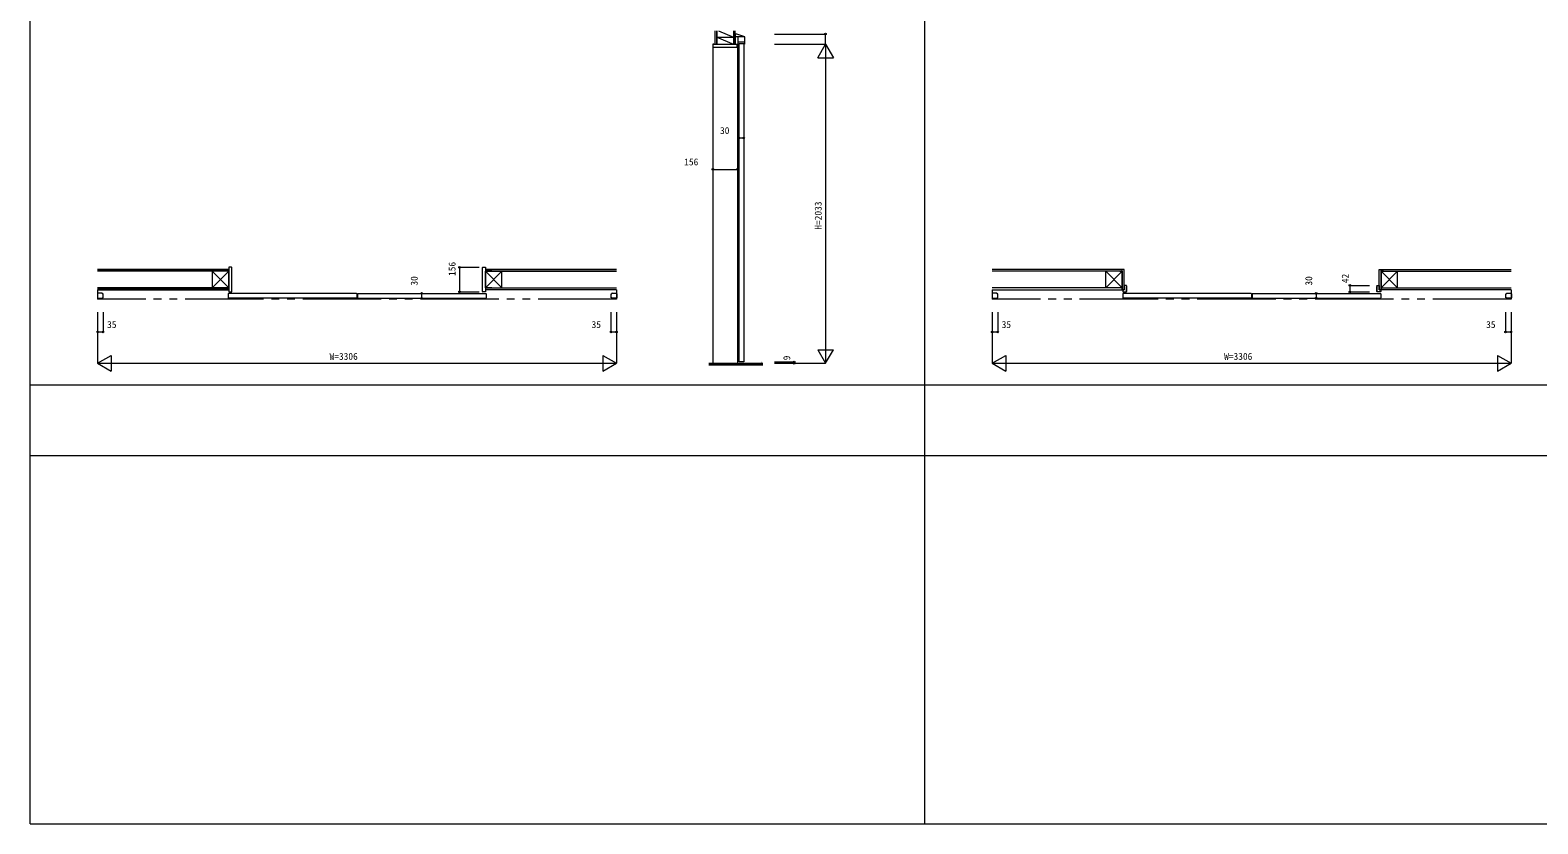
# Model space of a CAD drawing. Units: millimetres, scale not verified. Extents: x -14341 to 14341, y -10000 to 10000.
# Drawn here: x -14341 to -4734, y -10000 to -4943 of the extents above; entities that cross this region are included whole.
import ezdxf
from ezdxf.enums import TextEntityAlignment as Align

# ---------------------------------------------------------------- set-up
doc = ezdxf.new("R2010")
doc.units = ezdxf.units.MM
doc.header["$LTSCALE"] = 50
doc.linetypes.add('USER2', pattern=[15, 10, -1, 1, -1, 1, -1])
for name, color, linetype, lineweight in [('0-1_YKK_F1', 7, 'Continuous', 18), ('0-3_YKK_N1', 2, 'Continuous', 18), ('0-4_YKK_B1', 4, 'Continuous', 18), ('0-5_YKK_Z1', 7, 'Continuous', 18), ('0-6_YKK_C1', 4, 'Continuous', 18)]:
    doc.layers.add(name, color=color, linetype=linetype, lineweight=lineweight)
doc.styles.add('ＭＳ ゴシック', font='')
doc.styles.get('ＭＳ ゴシック').set_extended_font_data('MS Gothic')

msp = doc.modelspace()

# ---------------------------------------------------------------- linework, layer by layer
at = {"layer": '0-1_YKK_F1'}
for p, q in [((-14340.51, -10000), (-14340.51, 10000)), ((-8640.51, -10000), (-8640.51, 9500)), ((-14340.51, -7202.5), (14159.49, -7202.5)), ((-14340.51, -7652.5), (14159.49, -7652.5)), ((-14340.51, -10000), (14340.51, -10000))]:
    msp.add_line(p, q, dxfattribs=at)
at = {"layer": '0-3_YKK_N1'}
for p, q in [((-9597.51, -4967.5), (-9272.51, -4967.5)), ((-9272.51, -5032.5), (-9272.51, -4967.5)), ((-9597.51, -5032.5), (-9272.51, -5032.5)), ((-9322.51, -5119.1), (-9272.51, -5032.5)), ((-9272.51, -5032.5), (-9222.51, -5119.1)), ((-9272.51, -5032.5), (-9272.51, -7065.5)), ((-9322.51, -5119.1), (-9222.51, -5119.1)), ((-9823.84, -5629.55), (-9793.84, -5629.55)), ((-9990.34, -5829.55), (-9834.34, -5829.55)), ((-11605.08, -6453.8), (-11480.08, -6453.8)), ((-11605.08, -6453.8), (-11605.08, -6609.8)), ((-11846.61, -6620.3), (-11846.61, -6650.3)), ((-11605.08, -6609.8), (-11480.08, -6609.8)), ((-6146.61, -6620.3), (-6146.61, -6650.3)), ((-5931.69, -6568.8), (-5931.69, -6610.8)), ((-5931.69, -6568.8), (-5806.69, -6568.8)), ((-5931.69, -6610.8), (-5806.69, -6610.8)), ((-13910.69, -6740.5), (-13910.69, -7065.5)), ((-13875.69, -6740.5), (-13875.69, -6865.5)), ((-10604.69, -6740.5), (-10604.69, -7065.5)), ((-8210.69, -6740.5), (-8210.69, -7065.5)), ((-8175.69, -6740.5), (-8175.69, -6865.5)), ((-4904.69, -6740.5), (-4904.69, -7065.5)), ((-13910.69, -6865.5), (-13875.69, -6865.5)), ((-8210.69, -6865.5), (-8175.69, -6865.5)), ((-9322.51, -6978.9), (-9222.51, -6978.9)), ((-9322.51, -6978.9), (-9272.51, -7065.5)), ((-9272.51, -7065.5), (-9222.51, -6978.9)), ((-13910.69, -7065.5), (-13824.09, -7015.5)), ((-13910.69, -7065.5), (-13824.09, -7115.5)), ((-13910.69, -7065.5), (-10604.69, -7065.5)), ((-13824.09, -7015.5), (-13824.09, -7115.5)), ((-10691.29, -7015.5), (-10691.29, -7115.5)), ((-10691.29, -7015.5), (-10604.69, -7065.5)), ((-10691.29, -7115.5), (-10604.69, -7065.5)), ((-9597.51, -7065.5), (-9272.51, -7065.5)), ((-8210.69, -7065.5), (-8124.09, -7015.5)), ((-8210.69, -7065.5), (-8124.09, -7115.5)), ((-8210.69, -7065.5), (-4904.69, -7065.5)), ((-8124.09, -7015.5), (-8124.09, -7115.5)), ((-4991.29, -7015.5), (-4991.29, -7115.5)), ((-4991.29, -7015.5), (-4904.69, -7065.5)), ((-4991.29, -7115.5), (-4904.69, -7065.5))]:
    msp.add_line(p, q, dxfattribs=at)
for points in [[(-10639.69, -6740.5), (-10639.69, -6865.5), (-10604.69, -6865.5)], [(-4939.69, -6740.5), (-4939.69, -6865.5), (-4904.69, -6865.5)], [(-9597.51, -7056.5), (-9472.51, -7056.5), (-9472.51, -7065.5)]]:
    msp.add_lwpolyline(points, dxfattribs=at)
for centre in [(-9272.51, -4967.5), (-9823.84, -5629.55), (-9793.84, -5629.55), (-9990.34, -5829.55), (-9834.34, -5829.55), (-11605.08, -6453.8), (-11846.61, -6620.3), (-11605.08, -6609.8), (-6146.61, -6620.3), (-5931.69, -6568.8), (-5931.69, -6610.8), (-11846.61, -6650.3), (-6146.61, -6650.3), (-13910.69, -6865.5), (-13875.69, -6865.5), (-10639.69, -6865.5), (-10604.69, -6865.5), (-8210.69, -6865.5), (-8175.69, -6865.5), (-4939.69, -6865.5), (-4904.69, -6865.5), (-9472.51, -7056.5), (-9472.51, -7065.5)]:
    msp.add_circle(centre, 5, dxfattribs=at)
at = {"layer": '0-4_YKK_B1'}
for p, q in [((-13055.19, -6607.8), (-13055.19, -6455.8)), ((-11459.19, -6607.8), (-11459.19, -6455.8)), ((-13911.69, -6622.3), (-13911.69, -6648.31)), ((-13881.69, -6619.3), (-13908.7, -6619.3)), ((-13875.69, -6623.3), (-13881.03, -6623.3)), ((-13879.69, -6623.3), (-13879.69, -6621.3)), ((-13875.69, -6647.3), (-13875.69, -6622.3)), ((-13079.19, -6622.3), (-13077.19, -6620.3)), ((-13079.19, -6622.3), (-13079.19, -6648.3)), ((-12261.19, -6620.3), (-13077.19, -6620.3)), ((-12261.19, -6620.3), (-12259.19, -6622.3)), ((-12259.19, -6622.3), (-12259.19, -6648.3)), ((-12255.19, -6622.3), (-12253.19, -6620.3)), ((-12255.19, -6622.3), (-12255.19, -6648.3)), ((-12253.19, -6620.3), (-11437.19, -6620.3)), ((-11437.19, -6620.3), (-11435.19, -6622.3)), ((-11435.19, -6622.3), (-11435.19, -6648.3)), ((-10638.69, -6647.3), (-10638.69, -6623.3)), ((-10638.69, -6623.3), (-10633.35, -6623.3)), ((-10634.69, -6623.3), (-10634.69, -6621.3)), ((-10632.69, -6619.3), (-10605.69, -6619.3)), ((-10602.69, -6622.3), (-10602.69, -6648.31)), ((-8211.69, -6622.3), (-8211.69, -6648.31)), ((-8181.69, -6619.3), (-8208.69, -6619.3)), ((-8175.69, -6623.3), (-8181.03, -6623.3)), ((-8179.69, -6623.3), (-8179.69, -6621.3)), ((-8175.69, -6647.3), (-8175.69, -6622.3)), ((-7379.19, -6622.3), (-7377.19, -6620.3)), ((-7379.19, -6622.3), (-7379.19, -6648.3)), ((-7377.19, -6610.8), (-7357.19, -6610.8)), ((-6561.19, -6620.3), (-7377.19, -6620.3)), ((-7357.19, -6568.8), (-7369.19, -6568.8)), ((-7355.19, -6576.3), (-7355.19, -6570.8)), ((-7355.19, -6571.3), (-7355.19, -6608.3)), ((-7355.19, -6608.8), (-7355.19, -6581.3)), ((-6561.19, -6620.3), (-6559.19, -6622.3)), ((-6559.19, -6622.3), (-6559.19, -6648.3)), ((-6555.19, -6622.3), (-6553.19, -6620.3)), ((-6555.19, -6622.3), (-6555.19, -6648.3)), ((-6553.19, -6620.3), (-5737.19, -6620.3)), ((-5759.19, -6576.3), (-5759.19, -6570.8)), ((-5759.19, -6571.3), (-5759.19, -6608.3)), ((-5759.19, -6608.8), (-5759.19, -6581.3)), ((-5757.19, -6568.8), (-5745.19, -6568.8)), ((-5737.19, -6610.8), (-5757.19, -6610.8)), ((-5737.19, -6620.3), (-5735.19, -6622.3)), ((-5735.19, -6622.3), (-5735.19, -6648.3)), ((-4938.69, -6647.3), (-4938.69, -6623.3)), ((-4938.69, -6623.3), (-4933.35, -6623.3)), ((-4934.69, -6623.3), (-4934.69, -6621.3)), ((-4932.69, -6619.3), (-4905.69, -6619.3)), ((-4902.69, -6622.3), (-4902.69, -6648.31)), ((-13908.7, -6651.3), (-13881.69, -6651.3)), ((-13881.03, -6647.3), (-13875.69, -6647.3)), ((-13879.69, -6649.31), (-13879.69, -6647.3)), ((-13077.19, -6650.3), (-13079.19, -6648.3)), ((-12261.19, -6650.3), (-13077.19, -6650.3)), ((-12261.19, -6650.3), (-12259.19, -6648.3)), ((-12253.19, -6650.3), (-12255.19, -6648.3)), ((-12253.19, -6650.3), (-11437.19, -6650.3)), ((-11437.19, -6650.3), (-11435.19, -6648.3)), ((-10633.35, -6647.3), (-10638.69, -6647.3)), ((-10634.69, -6649.31), (-10634.69, -6647.3)), ((-10605.69, -6651.3), (-10632.69, -6651.3)), ((-8208.69, -6651.3), (-8181.69, -6651.3)), ((-8181.03, -6647.3), (-8175.69, -6647.3)), ((-8179.69, -6649.31), (-8179.69, -6647.3)), ((-7377.19, -6650.3), (-7379.19, -6648.3)), ((-6561.19, -6650.3), (-7377.19, -6650.3)), ((-6561.19, -6650.3), (-6559.19, -6648.3)), ((-6553.19, -6650.3), (-6555.19, -6648.3)), ((-6553.19, -6650.3), (-5737.19, -6650.3)), ((-5737.19, -6650.3), (-5735.19, -6648.3)), ((-4933.35, -6647.3), (-4938.69, -6647.3)), ((-4934.69, -6649.31), (-4934.69, -6647.3)), ((-4905.69, -6651.3), (-4932.69, -6651.3))]:
    msp.add_line(p, q, dxfattribs=at)
at = {"layer": '0-4_YKK_B1', "linetype": 'USER2'}
for p, q in [((-13910.69, -6596.8), (-13910.69, -6656.3)), ((-8210.69, -6596.8), (-8210.69, -6656.3))]:
    msp.add_line(p, q, dxfattribs=at)
at = {"layer": '0-4_YKK_B1'}
for points in [[(-13057.19, -6453.8), (-13075.19, -6453.8), (-13075.19, -6609.8), (-13057.19, -6609.8)], [(-11457.19, -6453.8), (-11439.19, -6453.8), (-11439.19, -6609.8), (-11457.19, -6609.8)], [(-7369.19, -6568.8), (-7369.19, -6596.8), (-7379.19, -6596.8), (-7379.19, -6608.8)], [(-5745.19, -6568.8), (-5745.19, -6596.8), (-5735.19, -6596.8), (-5735.19, -6608.8)]]:
    msp.add_lwpolyline(points, dxfattribs=at)
at = {"layer": '0-4_YKK_B1', "linetype": 'USER2'}
for points in [[(-10603.69, -6596.8), (-10603.69, -6656.3), (-13910.69, -6656.3)], [(-4903.69, -6596.8), (-4903.69, -6656.3), (-8210.69, -6656.3)]]:
    msp.add_lwpolyline(points, dxfattribs=at)
at = {"layer": '0-4_YKK_B1'}
for centre, radius, start, end in [((-13057.19, -6455.8), 2, 0, 90), ((-11457.19, -6455.8), 2, 90, 180), ((-13908.7, -6622.3), 2.99, 89.96782, 180.03218), ((-13881.69, -6621.3), 2, 359.96796, 90.03204), ((-13057.19, -6607.8), 2, 270, 0), ((-11457.19, -6607.8), 2, 180, 270), ((-10632.7, -6621.3), 2, 89.96796, 180.03204), ((-10605.69, -6622.3), 2.99, 359.96782, 90.03218), ((-8208.7, -6622.3), 2.99, 89.96782, 180.03218), ((-8181.69, -6621.3), 2, 359.96796, 90.03204), ((-7377.19, -6608.8), 2, 180.00001, 269.99999), ((-7357.19, -6570.8), 2, 0.00001, 89.99999), ((-7357.19, -6608.8), 2, 270.00001, 359.99999), ((-5757.19, -6570.8), 2, 90.00001, 179.99999), ((-5757.19, -6608.8), 2, 180.00001, 269.99999), ((-5737.19, -6608.8), 2, 270.00001, 359.99999), ((-4932.7, -6621.3), 2, 89.96796, 180.03204), ((-4905.69, -6622.3), 2.99, 359.96782, 90.03218), ((-13908.7, -6648.31), 2.99, 179.96782, 270.03218), ((-13881.69, -6649.31), 2, 269.96796, 0.03204), ((-10632.7, -6649.31), 2, 179.96796, 270.03204), ((-10605.69, -6648.31), 2.99, 269.96782, 0.03218), ((-8208.7, -6648.31), 2.99, 179.96782, 270.03218), ((-8181.69, -6649.31), 2, 269.96796, 0.03204), ((-4932.7, -6649.31), 2, 179.96796, 270.03204), ((-4905.69, -6648.31), 2.99, 269.96782, 0.03218)]:
    msp.add_arc(centre, radius, start, end, dxfattribs=at)
at = {"layer": '0-5_YKK_Z1'}
for p, q in [((-9977.34, -4946.63), (-9977.34, -5032.5)), ((-9964.84, -4987.5), (-9859.84, -4987.5)), ((-9964.84, -4987.5), (-9859.84, -5032.5)), ((-9955.2, -4946.63), (-9859.84, -4987.5)), ((-9859.84, -4946.63), (-9859.84, -5032.5)), ((-9847.34, -5032.5), (-9847.34, -4946.63)), ((-9976.84, -5032.5), (-9847.84, -5032.5)), ((-13075.19, -6466.8), (-13910.69, -6466.8)), ((-13910.69, -6468.3), (-13075.19, -6468.3)), ((-13075.19, -6477.8), (-13910.69, -6477.8)), ((-13075.19, -6479.3), (-13910.69, -6479.3)), ((-13075.19, -6479.3), (-13180.19, -6584.3)), ((-13180.19, -6479.3), (-13075.19, -6584.3)), ((-13180.19, -6479.3), (-13180.19, -6584.3)), ((-13075.39, -6478.6), (-13075.19, -6478.6)), ((-13075.32, -6475.96), (-13075.32, -6476.16)), ((-13075.19, -6466.8), (-13075.19, -6479.3)), ((-13075.19, -6466.8), (-13075.19, -6479.3)), ((-13075.19, -6596.3), (-13075.19, -6467.3)), ((-13075.19, -6584.3), (-13075.19, -6479.3)), ((-11439.19, -6466.8), (-10603.69, -6466.8)), ((-11439.19, -6466.8), (-11439.19, -6479.3)), ((-10603.69, -6468.3), (-11439.19, -6468.3)), ((-11439.19, -6477.8), (-10603.69, -6477.8)), ((-11438.99, -6478.6), (-11439.19, -6478.6)), ((-11439.19, -6479.3), (-10603.69, -6479.3)), ((-11425.69, -6479.3), (-11439.19, -6479.3)), ((-11439.19, -6479.3), (-11439.19, -6584.3)), ((-11439.19, -6479.3), (-11334.19, -6584.3)), ((-11439.19, -6584.3), (-11439.19, -6479.3)), ((-11334.19, -6479.3), (-11439.19, -6584.3)), ((-11399.69, -6479.3), (-11425.69, -6479.3)), ((-11334.19, -6584.3), (-11334.19, -6479.3)), ((-7369.19, -6466.8), (-8210.69, -6466.8)), ((-7381.69, -6479.3), (-8210.69, -6479.3)), ((-7381.69, -6479.3), (-7486.69, -6584.3)), ((-7486.69, -6479.3), (-7381.69, -6584.3)), ((-7486.69, -6584.3), (-7486.69, -6479.3)), ((-7397.07, -6479.3), (-7381.69, -6479.3)), ((-7381.69, -6596.3), (-7381.69, -6467.3)), ((-7381.69, -6479.3), (-7381.69, -6596.8)), ((-7369.19, -6596.8), (-7369.19, -6466.8)), ((-5745.19, -6466.8), (-4903.69, -6466.8)), ((-5745.19, -6596.8), (-5745.19, -6466.8)), ((-5732.69, -6596.3), (-5732.69, -6467.3)), ((-5717.31, -6479.3), (-5732.69, -6479.3)), ((-5732.69, -6479.3), (-4903.69, -6479.3)), ((-5732.69, -6479.3), (-5732.69, -6596.8)), ((-5732.69, -6479.3), (-5627.69, -6584.3)), ((-5627.69, -6479.3), (-5732.69, -6584.3)), ((-5627.69, -6584.3), (-5627.69, -6479.3)), ((-13075.19, -6584.3), (-13910.69, -6584.3)), ((-13910.69, -6585.8), (-13075.19, -6585.8)), ((-13075.19, -6595.3), (-13910.69, -6595.3)), ((-13910.69, -6596.8), (-13075.19, -6596.8)), ((-13075.19, -6584.3), (-13075.19, -6596.8)), ((-13075.19, -6584.3), (-13075.19, -6596.8)), ((-11439.19, -6584.3), (-10603.69, -6584.3)), ((-11425.69, -6584.3), (-11439.19, -6584.3)), ((-11439.19, -6584.3), (-11439.19, -6596.8)), ((-10603.69, -6585.8), (-11439.19, -6585.8)), ((-11439.19, -6595.3), (-10603.69, -6595.3)), ((-10603.69, -6596.8), (-11439.19, -6596.8)), ((-11399.69, -6584.3), (-11425.69, -6584.3)), ((-7381.69, -6584.3), (-8210.69, -6584.3)), ((-8210.69, -6596.8), (-7369.19, -6596.8)), ((-7381.69, -6584.3), (-7397.46, -6584.3)), ((-7381.69, -6584.3), (-7381.69, -6596.8)), ((-4903.69, -6596.8), (-5745.19, -6596.8)), ((-5732.69, -6584.3), (-5716.92, -6584.3)), ((-5732.69, -6584.3), (-4903.69, -6584.3)), ((-5732.69, -6584.3), (-5732.69, -6596.8)), ((-10016.29, -7065.5), (-9672.51, -7065.5)), ((-10016.29, -7068.5), (-9672.51, -7068.5)), ((-10016.29, -7071.5), (-9672.51, -7071.5)), ((-10016.29, -7074.5), (-9672.51, -7074.5)), ((-9672.51, -7077.5), (-10016.29, -7077.5))]:
    msp.add_line(p, q, dxfattribs=at)
msp.add_lwpolyline([(-9964.84, -4946.63), (-9964.84, -5032.5), (-9964.84, -4946.63)], dxfattribs=at)
at = {"layer": '0-6_YKK_C1'}
for p, q in [((-9790.63, -4984.5), (-9847.34, -4984.5)), ((-9787.84, -4985.52), (-9837.34, -4967.5)), ((-9787.84, -5032.5), (-9787.84, -4985.52)), ((-9990.34, -5032.5), (-9990.34, -7065.5)), ((-9985.34, -5032.5), (-9990.34, -5032.5)), ((-9838.84, -5052.5), (-9985.84, -5052.5)), ((-9834.34, -5032.5), (-9834.34, -7065.5)), ((-9828.54, -5017.3), (-9787.84, -5017.3))]:
    msp.add_line(p, q, dxfattribs=at)
for points in [[(-9837.34, -4967.5), (-9847.34, -4967.5), (-9847.34, -5032.5), (-9828.54, -5032.5), (-9828.54, -4984.5)], [(-9987.84, -5050.5), (-9987.84, -5032.5), (-9836.84, -5032.5), (-9836.84, -5050.5)]]:
    msp.add_lwpolyline(points, dxfattribs=at)
msp.add_lwpolyline([(-9823.84, -5027.5), (-9793.84, -5027.5), (-9793.84, -7056.5), (-9823.84, -7056.5)], close=True, dxfattribs=at)
for centre, start, end in [((-9985.84, -5050.5), 180, 270), ((-9838.84, -5050.5), 270, 0)]:
    msp.add_arc(centre, 2, start, end, dxfattribs=at)

# ---------------------------------------------------------------- texts
at = {"layer": '0-3_YKK_N1', "color": 7, "style": 'ＭＳ ゴシック'}
for s, p in [('30', (-9944.94, -5617.55)), ('156', (-10173.05, -5817.55)), ('35', (-13850.2, -6853.5)), ('35', (-10763.29, -6853.5)), ('35', (-8150.2, -6853.5)), ('35', (-5063.29, -6853.5)), ('W=3306', (-12432.69, -7056.5)), ('W=3306', (-6732.69, -7056.5))]:
    msp.add_text(s, height=43.99, dxfattribs=at).set_placement(p, align=Align.BOTTOM_LEFT)
for s, p in [('H=2033', (-9284.51, -6214)), ('156', (-11617.08, -6508.96)), ('30', (-11858.61, -6570.16)), ('30', (-6158.61, -6570.16)), ('42', (-5926.53, -6554.57)), ('9', (-9484.51, -7046.2))]:
    msp.add_text(s, height=43.99, rotation=90, dxfattribs=at).set_placement(p, align=Align.BOTTOM_LEFT)
at = {"layer": '0-5_YKK_Z1', "style": 'ＭＳ ゴシック'}
msp.add_text('FL', height=6.598, dxfattribs=at).set_placement((-9689.07, -7063.83), align=Align.BOTTOM_LEFT)

doc.saveas('drawing.dxf')
